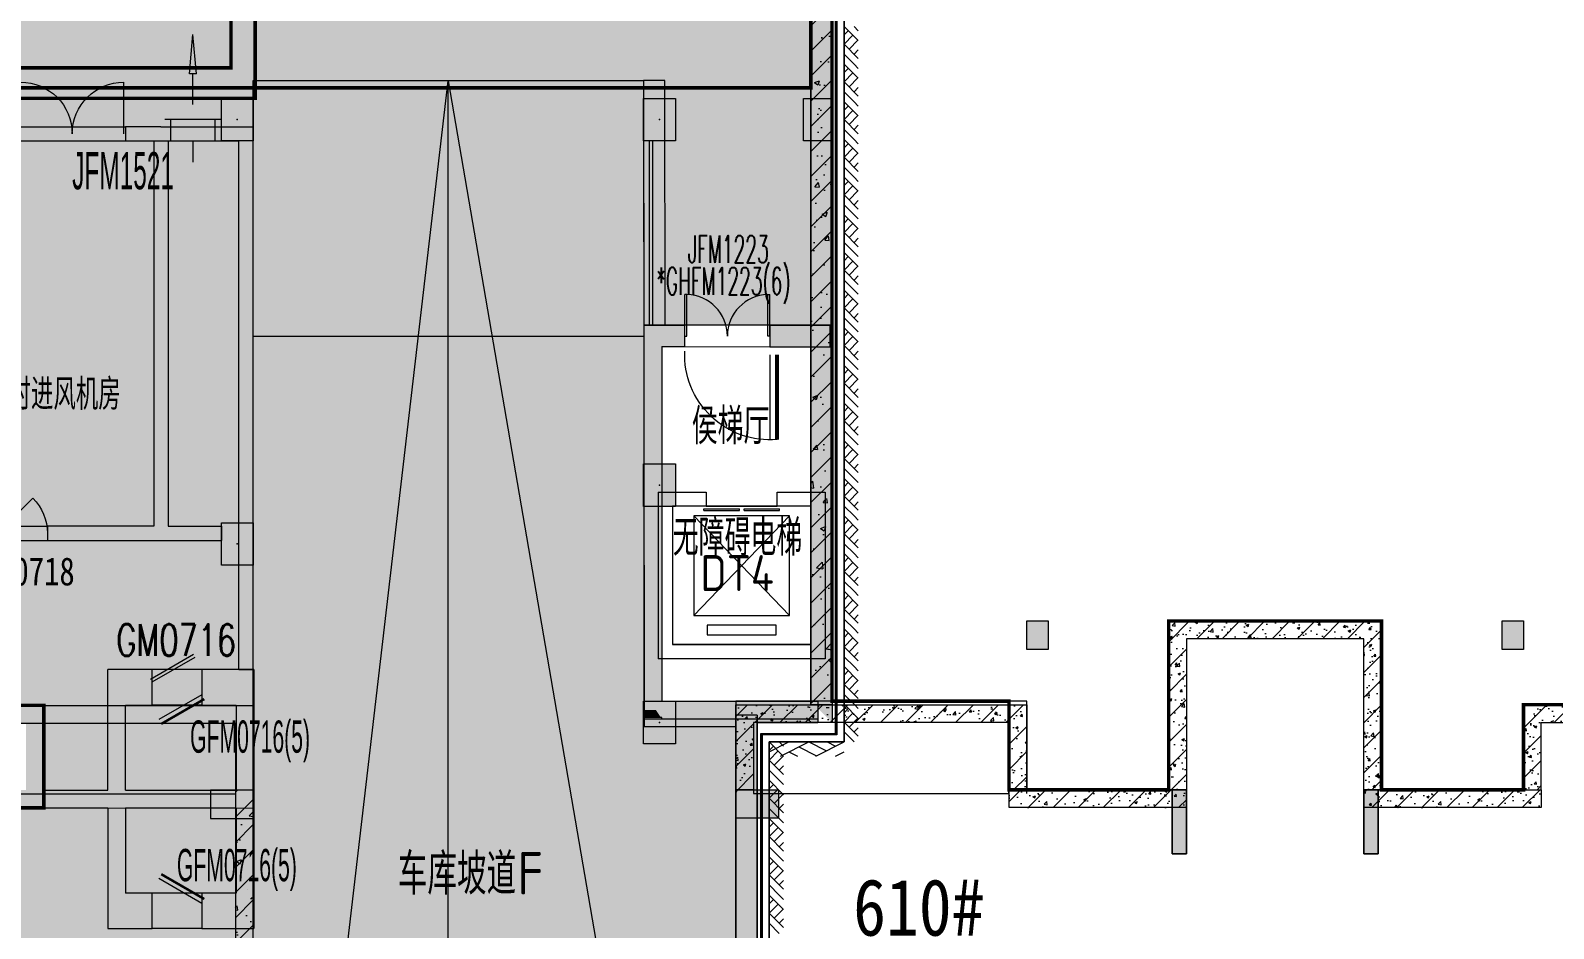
# Model space of a CAD drawing. Extents: x -264757 to 86229, y 4049843 to 4347093.
# Drawn here: x -31994 to -10533, y 4192658 to 4205315 of the extents above; entities that cross this region are included whole.
import ezdxf

# ---------------------------------------------------------------- set-up
doc = ezdxf.new("R2010")
doc.units = 0
doc.header["$LTSCALE"] = 1000
doc.header["$MEASUREMENT"] = 0
doc.linetypes.add('DASH', pattern=[0.35, 0.25, -0.1])
for name, color, linetype in [('AX-01DK-PB01$0$AX-03CK-02-PB01$0$AX-03CK-02-PB01$0$PUB_HATCH', 8, 'Continuous'), ('AX-01DK-PB01$0$AX-03CK-02-PB01$0$AX-03CK-02-PB01$0$人防$0$人防$0$A-WIND-IDEN', 8, 'Continuous'), ('AX-01DK-PB01$0$AX-03CK-02-PB01$0$AX-03CK-02-PB01$0$人防$0$人防$0$DOOR_FIRE_TEXT', 8, 'Continuous')]:
    doc.layers.add(name, color=color, linetype=linetype)
for name, color, linetype, plot in [('AX-01DK-PB01$0$AX-03CK-02-PB01$0$AX-03CK-02-PB01$0$WINDOW_TEXT', 8, 'Continuous', False), ('AX-01DK-PB01$0$AX-03CK-02-PB01$0$AX-03CK-02-PB01$0$人防$0$WINDOW_TEXT', 8, 'Continuous', False), ('WINDOW_TEXT', 8, 'Continuous', False)]:
    doc.layers.add(name, color=color, linetype=linetype, plot=plot)
doc.layers.add('无关图层', color=8, linetype='Continuous', lineweight=0)
doc.layers.add('车位归属楼栋范围线', color=7, linetype='Continuous', true_color=0x19e6c7)
doc.styles.add('-宋体', font='', dxfattribs={"width": 0.8})
doc.styles.add('AX-01DK-PB01$0$AX-01DK-PB01$0$AX-001DK-01-PB01-02$0$Standard', font='gbenor.shx', dxfattribs={"bigfont": 'gbcbig.shx'})
doc.styles.add('AX-01DK-PB01$0$AX-03CK-02-PB01$0$AX-03CK-02-PB01$0$_TCH_DIM', font='SIMPLEX', dxfattribs={"bigfont": 'GBCBIG'})
doc.styles.add('AX-01DK-PB01$0$AX-03CK-02-PB01$0$AX-03CK-02-PB01$0$_TCH_DIM_T3', font='SIMPLEX', dxfattribs={"width": 0.705882, "bigfont": 'GBCBIG'})
doc.styles.add('AX-01DK-PB01$0$AX-03CK-02-PB01$0$AX-03CK-02-PB01$0$人防$0$_TCH_DIM', font='SIMPLEX', dxfattribs={"bigfont": 'GBCBIG'})
doc.styles.add('AX-01DK-PB01$0$AX-03CK-02-PB01$0$AX-03CK-02-PB01$0$人防$0$人防$0$_TCH_DIM', font='$ GAD E', dxfattribs={"width": 0.7, "bigfont": '$ GAD C'})
doc.styles.add('AX-01DK-PB01$1$AX-001DK-01-PB01-02$0$Standard', font='gbenor.shx', dxfattribs={"bigfont": 'gbcbig.shx'})
doc.styles.add('AX-01DK-PB01$1$AX-001DK-01-PB01-02$0$黑体', font='simhei.ttf')
doc.styles.get('-宋体').set_extended_font_data('SimSun')
pattern_1 = [(50, (-22055.63, 4182113.14), (358.63, -31.376), [37.5, -412.5]), (355, (-22055.63, 4182113.14), (-69.376, 376.096), [30, -330]), (100.4514, (-22025.75, 4182110.52), (289.255, 344.72), [31.87, -350.571]), (46.1842, (-22055.63, 4182213.14), (533.62, -82.76), [56.25, -618.75]), (96.6356, (-22011.17, 4182206.24), (467.331, 487.059), [47.805, -525.856]), (351.1842, (-22055.63, 4182213.14), (467.331, 487.06), [45, -495]), (21, (-22005.63, 4182188.14), (298.4535, -201.3094), [37.5, -412.5]), (326, (-22005.63, 4182188.14), (121.658, 362.575), [30, -330]), (71.4514, (-21980.76, 4182171.36), (420.111, 161.265), [31.87, -350.571]), (37.5, (-22055.63, 4182113.14), (6.0799, 166.4469), [0, -326, 0, -335, 0, -331.25]), (7.5, (-22055.63, 4182113.14), (131.5348, 197.2059), [0, -191, 0, -318.5, 0, -126.25]), (327.5, (-22167.13, 4182113.14), (266.9112, -11.2774), [0, -125, 0, -390, 0, -517.5]), (317.5, (-22217.13, 4182113.14), (291.593, 50.0525), [0, -162.5, 0, -259, 0, -367.5]), (45, (-22055.63, 4182113.14), (-176.7767, 176.7767), [])]

# ---------------------------------------------------------------- blocks, each defined once
blk = doc.blocks.new('AX-01DK-PB01-RFTC')
at = {"layer": '无关图层'}
h = blk.add_hatch(color=251, dxfattribs=at)
h.dxf.hatch_style = 1
h.paths.add_polyline_path([(19773, -61220), (19773, -62171), (18423, -62170), (18423, -70471), (12324, -70471), (12323, -62170), (7773, -62170), (7777, -120370), (8177, -120370), (8177, -120315), (14323, -119683), (14322, -126122), (25972, -126122), (25972, -124922), (26822, -124926), (26822, -122452), (33923, -122452), (33923, -124922), (34773, -124922), (34773, -126122), (41373, -126125), (41373, -124372), (41823, -124372), (41823, -122152), (41447, -122152), (41447, -120270), (48923, -120270), (48923, -123125), (49323, -123125), (49323, -124675), (51824, -124674), (51824, -124055), (54717, -124055), (54717, -125871), (56816, -125871), (56816, -116250), (55967, -116250), (55967, -111420), (63072, -111420), (63072, -103570), (62080, -103570), (62073, -94584), (64569, -94584), (64573, -65385), (66999, -65385), (67002, -52470), (67402, -52470), (67397, -31965), (65807, -31965), (65807, -26418), (68456, -26418), (68457, -17070), (67422, -17070), (67422, -13843), (60301, -13843), (60302, -3770), (55750, -3770), (55750, -12070), (49652, -12070), (49649, -9275), (45355, -9275), (45349, -3821), (40751, -3820), (40750, -12070), (34663, -12070), (34649, -3820), (25757, -3820), (25757, -12071), (19650, -12071), (19650, -3820), (10752, -3820), (10751, -12072), (4662, -12071), (4661, -3769), (4150, -3770), (100, -3769), (100, -23171), (-701, -23171), (-701, -29550), (100, -29550), (11250, -29550), (11250, -32020), (12100, -32020), (12100, -32970), (10750, -32970), (10754, -41272), (4647, -41271), (4650, -32970), (1953, -32970), (1953, -34670), (100, -34670), (100, -57801), (9743, -57801), (9743, -57272), (13567, -57272), (13567, -56751), (15417, -56751), (15416, -58750), (18923, -58750), (18923, -61220)])
h.paths.add_polyline_path([(41812, -58753), (48919, -58753), (48919, -61220), (49773, -61220), (49773, -62170), (48419, -62173), (48426, -70475), (42319, -70475), (42324, -67872), (39323, -67876), (39323, -62423), (41812, -62423)], flags=16)
h.paths.add_polyline_path([(33923, -58751), (33923, -61220), (34773, -61220), (34773, -62170), (33423, -62171), (33430, -70475), (27323, -70475), (27323, -62171), (26373, -62170), (26373, -60670), (26815, -60670), (26823, -58751), (31623, -58751), (31623, -58751)], flags=16)
h.paths.add_polyline_path([(40754, -41272), (34647, -41271), (34650, -32970), (33700, -32970), (33700, -31470), (34142, -31470), (34150, -29551), (38951, -29551), (38950, -29550), (41250, -29550), (41250, -32020), (42100, -32020), (42100, -32970), (40750, -32970)], flags=16)
h.paths.add_polyline_path([(49647, -41270), (49655, -38470), (45349, -38475), (45349, -33220), (49142, -33220), (49142, -29550), (56249, -29550), (56250, -32020), (57100, -32020), (57100, -32970), (55749, -32970), (55754, -41271)], flags=16)
h.paths.add_polyline_path([(25764, -41272), (19657, -41271), (19657, -32970), (19150, -32970), (19150, -29550), (26257, -29550), (26250, -32020), (27100, -32020), (27100, -32970), (25757, -32970)], flags=16)
h.paths.add_polyline_path([(41812, -87950), (48919, -87950), (48919, -90420), (49773, -90420), (49773, -91370), (48419, -91370), (48428, -99684), (41519, -99659), (41519, -97070), (39326, -97074), (39319, -91620), (41822, -91620)], flags=16)
h.paths.add_polyline_path([(33925, -87950), (33923, -90420), (34773, -90420), (34773, -91370), (33425, -91370), (33428, -99683), (26519, -99658), (26523, -95371), (27330, -95371), (27324, -91371), (26373, -91370), (26373, -89870), (26823, -89870), (26823, -87951), (31623, -87951), (31623, -87951)], flags=16)
h.paths.add_polyline_path([(18923, -87950), (18922, -90419), (19772, -90419), (19772, -91369), (18420, -91369), (18427, -99677), (11523, -99666), (11523, -95370), (12323, -95370), (12323, -91370), (10974, -91370), (10974, -90420), (11823, -90420), (11823, -87950)], flags=16)
h.paths.add_polyline_path([(62209, -60116), (64273, -60116), (64273, -55267), (62209, -55267)], flags=16)
h.paths.add_polyline_path([(59799, -89432), (61752, -89432), (61752, -84521), (59799, -84521)], flags=16)
blk.add_lwpolyline([(68457, -17070), (68456, -26418), (65807, -26418), (65807, -31965), (67397, -31965), (67402, -52470), (67002, -52470), (66999, -65385), (64573, -65385), (64569, -94584)], dxfattribs=at)
blk = doc.blocks.new('AX-01DK-PB01-DT$0$$DORLIB2D$00000127')
at = {"layer": '无关图层'}
for points in [[(-0.533, 0.795), (-0.533, 0.69)], [(-0.033, 0.795), (-0.533, 0.795)], [(-0.033, 0.69), (-0.533, 0.69)], [(-0.033, 0.795), (-0.033, 0.69)], [(0.533, 0.795), (0.033, 0.795)], [(0.033, 0.795), (0.033, 0.69)], [(0.533, 0.69), (0.033, 0.69)], [(0.533, 0.795), (0.533, 0.69)], [(0.5, 0.5), (-0.5, 0.5)]]:
    blk.add_lwpolyline(points, dxfattribs=at)
blk = doc.blocks.new('AX-01DK-PB01-DT$0$sdfsdfgdgdgh')
at = {"layer": '无关图层'}
for p, q in [((413949, 4407651), (413274, 4407651)), ((413274, 4407651), (413274, 4405301)), ((413949, 4407451), (413949, 4407651)), ((415624, 4407651), (414949, 4407651)), ((414949, 4407651), (414949, 4407451)), ((415624, 4407651), (415624, 4405301)), ((413474, 4407451), (413949, 4407451)), ((413474, 4407451), (413474, 4405501)), ((414949, 4407451), (415424, 4407451)), ((415424, 4407451), (415424, 4405501)), ((413774, 4405914), (413774, 4407314)), ((413774, 4407314), (415124, 4407314)), ((413774, 4405914), (415124, 4407314)), ((413774, 4407314), (415124, 4405914)), ((415124, 4407314), (415124, 4405914)), ((415124, 4405914), (413774, 4405914)), ((413962, 4405639), (413962, 4405776)), ((413962, 4405776), (414937, 4405776)), ((414937, 4405639), (413962, 4405639)), ((414937, 4405776), (414937, 4405639)), ((413474, 4405501), (415424, 4405501)), ((413274, 4405301), (415624, 4405301))]:
    blk.add_line(p, q, dxfattribs=at)
blk.add_lwpolyline([(413474, 4405501), (413474, 4407451), (415424, 4407451), (415424, 4405501)], close=True, dxfattribs=at)
at = {"layer": '无关图层', "xscale": 1000, "yscale": -200, "zscale": 200}
blk.add_blockref('AX-01DK-PB01-DT$0$$DORLIB2D$00000127', (414449, 4407551), dxfattribs=at)
blk = doc.blocks.new('AX-01DK-PB01$1$$LinePat$素土夯实')
at = {"layer": '无关图层'}
for p, q in [((0, -210), (210, 0)), ((120, -300), (420, 0)), ((420, 0), (608, -188)), ((495, -300), (795, 0)), ((615, 0), (705, -90)), ((315, -105), (502, -293)), ((210, -210), (300, -300)), ((705, -300), (795, -210))]:
    blk.add_line(p, q, dxfattribs=at)
blk = doc.blocks.new('SX-CK-PB001-WNC$1$20211103.13313578')
at = {"layer": '无关图层'}
h = blk.add_hatch(color=256, dxfattribs=at)
h.dxf.hatch_style = 1
h.paths.add_polyline_path([(0, 600), (450, 600), (450, 0), (0, 0)])
blk.add_lwpolyline([(0, 600), (450, 600), (450, 0), (0, 0)], close=True, dxfattribs=at)
blk.add_point((225, 300), dxfattribs=at)
blk = doc.blocks.new('SX-CK-PB001-WNC$1$20211103.13313888')
at = {"layer": '无关图层'}
h = blk.add_hatch(color=256, dxfattribs=at)
h.dxf.hatch_style = 1
h.paths.add_polyline_path([(0, 600), (400, 600), (400, 0), (0, 0)])
blk.add_lwpolyline([(0, 600), (400, 600), (400, 0), (0, 0)], close=True, dxfattribs=at)
blk.add_point((200, 300), dxfattribs=at)
blk = doc.blocks.new('AX-01DK-PB01$0$AX-001DK-01-PB01-02$0$$DorLib2D$00000002')
at = {"layer": '无关图层'}
for p, q in [((-0.5, 0), (-0.5, 0.4875)), ((-0.475, 0.4875), (-0.5, 0.4875)), ((-0.475, 0), (-0.475, 0.4875)), ((0.475, 0), (0.475, 0.4875)), ((0.475, 0.4875), (0.5, 0.4875)), ((0.5, 0), (0.5, 0.4875)), ((-0.5, 0), (-0.475, 0)), ((0.5, 0), (0.475, 0))]:
    blk.add_line(p, q, dxfattribs=at)
at = {"layer": '无关图层', "lineweight": 13}
for centre, start, end in [((-0.4875, 0), 0, 88.53072), ((0.4875, 0), 91.46928, 180)]:
    blk.add_arc(centre, 0.4875, start, end, dxfattribs=at)
blk = doc.blocks.new('AX-01DK-PB01$0$AX-03CK-02-PB01$0$AX-03CK-02-PB01$0$人防$0$人防$0$$DorLib2D$00000191')
at = {"layer": '无关图层'}
blk.add_line((-0.5, 0.15), (0.366, 0.65), dxfattribs=at)
at = {"layer": '无关图层', "const_width": 0.05}
blk.add_lwpolyline([(-0.55, 0.237), (0.316, 0.737)], dxfattribs=at)
blk = doc.blocks.new('AX-01DK-PB01$0$AX-03CK-02-PB01$0$AX-03CK-02-PB01$0$$U_DORLIB2D$00000009')
at = {"layer": '无关图层'}
blk.add_line((0.5, 0.219), (0.5, 1.213), dxfattribs=at)
at = {"layer": '无关图层', "const_width": 0.05}
blk.add_lwpolyline([(0.583, 0.219), (0.583, 1.219)], dxfattribs=at)
at = {"layer": '无关图层'}
blk.add_arc((0.5, 0.219), 1.001, 85.224, 182.3859, dxfattribs=at)
blk = doc.blocks.new('AX-01DK-PB01$0$AX-03CK-02-PB01$0$AX-03CK-02-PB01$0$人防$0$$DorLib2D$00000181')
at = {"layer": '无关图层'}
for p, q in [((-0.533, 0.141), (0.333, 0.641)), ((-0.5, 0.083), (0.366, 0.583))]:
    blk.add_line(p, q, dxfattribs=at)
blk = doc.blocks.new('AX-01DK-PB01$0$AX-03CK-02-PB01$0$AX-03CK-02-PB01$0$人防$0$人防$0$$DorLib2D$00000004')
at = {"layer": '无关图层'}
for p, q in [((-0.485, 0), (-0.485, 0.485)), ((0.485, 0), (0.485, 0.485))]:
    blk.add_line(p, q, dxfattribs=at)
at = {"layer": '无关图层', "lineweight": 13}
for centre, start, end in [((-0.485, 0), 0, 90), ((0.485, 0), 90, 180)]:
    blk.add_arc(centre, 0.485, start, end, dxfattribs=at)
blk = doc.blocks.new('$DorLib2D$00000114')
at = {"layer": '无关图层'}
blk.add_line((0.5, 0), (-0.207, 0.707), dxfattribs=at)
blk.add_arc((0.5, 0), 1, 135, 180, dxfattribs=at)
blk = doc.blocks.new('$风口$00000098')
at = {"layer": '无关图层'}
for p, q in [((99.9, 250), (99.9, -250)), ((0, 200), (99.9, 200)), ((0, -200), (0, 200)), ((0, 0), (-100, 0)), ((171.6, 0), (315.1, 0)), ((315.1, 31.5), (500, 0)), ((315.1, 31.5), (315.1, -31.5)), ((315.1, -31.5), (500, 0)), ((99.9, -200), (0, -200))]:
    blk.add_line(p, q, dxfattribs=at)

msp = doc.modelspace()

# ---------------------------------------------------------------- hatches: boundary and pattern name
at = {"layer": 'AX-01DK-PB01$0$AX-03CK-02-PB01$0$AX-03CK-02-PB01$0$PUB_HATCH'}
for points in [[(-23099.2, 4200858.5), (-22774.6, 4200858.5), (-22774.5, 4201158.5), (-23349.2, 4201158.5)], [(-23099.2, 4200858.5), (-23349.2, 4201158.5), (-23349.2, 4195738.5), (-23182.5, 4195738.5), (-23099.2, 4195863.5)], [(-20726.1, 4201158.2), (-21574.5, 4201158.3), (-21574.6, 4200858.3), (-20726.2, 4200858.2)], [(-30655.2, 4195807.9), (-30280.2, 4195807.9), (-30280.2, 4196307.9), (-30905.2, 4196307.9)], [(-30780.2, 4194483.2), (-30655.2, 4194608.2), (-30655.2, 4195807.9), (-30905.2, 4196307.9), (-30905.2, 4194608.2)], [(-28845.2, 4196307.9), (-29580.2, 4196307.9), (-29580.2, 4195807.9), (-29095.2, 4195807.9)], [(-28845.2, 4196307.9), (-29095.2, 4195807.9), (-29095.2, 4194608.4), (-29011.9, 4194483.4), (-28845.2, 4194483.4)], [(-32656.4, 4195808), (-32906.4, 4195558), (-32056.4, 4195558), (-31806.4, 4195808)], [(-31806.4, 4195808), (-32056.4, 4195558), (-32056.4, 4194608), (-31931.4, 4194524.7), (-31806.4, 4194608.1)], [(-23182.5, 4195738.5), (-23099.2, 4195613.5), (-20898.8, 4195613.3), (-20898.8, 4195863.3), (-23099.2, 4195863.5)], [(-23182.5, 4195738.5), (-23349.2, 4195738.5), (-23349.2, 4195630.3), (-23099.2, 4195630.3), (-23099.2, 4195613.5)], [(-32781.4, 4194358), (-32781.4, 4194358), (-31931.4, 4194358.1), (-31931.4, 4194524.7), (-32056.4, 4194608), (-32781.4, 4194608)], [(-31931.4, 4194524.7), (-31931.4, 4194358.1), (-30905.2, 4194358.2), (-30780.2, 4194483.2), (-30905.2, 4194608.2), (-31806.4, 4194608.1)], [(-30780.2, 4194483.2), (-30905.2, 4194358.2), (-30905.2, 4192658.4), (-30655.2, 4193158.4), (-30655.2, 4194358.2)], [(-30780.2, 4194483.2), (-30655.2, 4194358.2), (-29095.2, 4194358.4), (-29011.9, 4194483.4), (-29095.2, 4194608.4), (-30655.2, 4194608.2)], [(-29011.9, 4194483.4), (-29095.2, 4194358.4), (-29095.2, 4193158.4), (-28845.2, 4192658.4), (-28845.2, 4194483.4)], [(-30905.2, 4192658.4), (-30280.2, 4192658.4), (-30280.2, 4193158.4), (-30655.2, 4193158.4)], [(-29095.2, 4193158.4), (-29580.2, 4193158.4), (-29580.2, 4192658.4), (-28845.2, 4192658.4)]]:
    msp.add_hatch(color=256, dxfattribs=at).paths.add_polyline_path(points)
at = {"layer": '无关图层'}
h = msp.add_hatch(dxfattribs=at)
h.set_pattern_fill('钢筋混凝土', color=256, scale=100)
h.set_pattern_definition([(45, (-4e-05, 0.0001), (-176.776695, 176.776695), []), (50, (-4e-05, 0.0001), (717.26018, -62.752135), [75, -825]), (355, (-4e-05, 0.0001), (-138.75133, 752.19213), [60, -660]), (100.4514, (59.8, -5.2), (578.50938, 689.43954), [63.74019, -701.14211]), (46.1842, (-4e-05, 200), (1067.24105, -165.51901), [112.5, -1237.5]), (96.6356, (88.9, 186.2), (934.6627, 974.11787), [95.6103, -1051.713]), (351.1842, (-4e-05, 200), (934.66195, 974.1186), [90, -990]), (21, (100, 150), (596.90705, -402.61889), [75, -825]), (326, (100, 150), (243.31533, 725.15005), [60, -660]), (71.4514, (149.74, 116.45), (840.22263, 322.5305), [63.74019, -701.14211]), (37.5, (-4e-05, 0.0001), (12.159855, 332.893854), [0, -652, 0, -670, 0, -662.5]), (7.5, (-4e-05, 0.0001), (263.069537, 394.411712), [0, -382, 0, -637, 0, -252.5]), (327.5, (-223, 0.0001), (533.822436, -22.554872), [0, -250, 0, -780, 0, -1035]), (317.5, (-323, 0.0001), (583.18617, 100.10498), [0, -325, 0, -518, 0, -735])])
h.paths.add_polyline_path([(-21749.6, 4211308), (-21749.6, 4210508), (-20699.6, 4210508), (-20699.6, 4195813), (-20999.6, 4195813), (-20999.6, 4195863), (-20999.6, 4210208), (-22049.6, 4210208), (-22049.6, 4211308)])
for points in [[(-20699.6, 4210508), (-20999.6, 4210208), (-20999.6, 4195863.1), (-20699.6, 4195563.1)], [(-17955.3, 4196993.1), (-17655.3, 4196993.1), (-17655.3, 4196593.1), (-17955.3, 4196593.1)], [(-11255.3, 4196993.1), (-10955.3, 4196993.1), (-10955.3, 4196593.1), (-11255.3, 4196593.1)], [(-22055.5, 4195863.1), (-21755.5, 4195563.1), (-20899.6, 4195563.1), (-20899.6, 4195863.1)], [(-22055.5, 4195663.1), (-22055.5, 4175258), (-21755.5, 4174958), (-21755.5, 4195663.1)], [(-28856.4, 4194608), (-29456.6, 4194608), (-29456.6, 4194208), (-28856.4, 4194208)], [(-21455.5, 4194213.1), (-22055.5, 4194213.1), (-22055.5, 4194613.1), (-21455.5, 4194613.1)], [(-15905.7, 4194613.1), (-15705.7, 4194613.1), (-15705.7, 4193713.1), (-15905.7, 4193713.1)], [(-13205.5, 4194613.1), (-13005.5, 4194613.1), (-13005.5, 4193713.1), (-13205.5, 4193713.1)]]:
    msp.add_hatch(color=256, dxfattribs=at).paths.add_polyline_path(points)
h = msp.add_hatch(dxfattribs=at)
h.set_pattern_fill('ARMORED', color=256, scale=50, style=0)
h.set_pattern_definition(pattern_1)
h.paths.add_polyline_path([(-15955.5, 4194613.1), (-15955.7, 4196993.1), (-12955.5, 4196993.1), (-12955.5, 4194613.1), (-13205.5, 4194613.1), (-13205.7, 4196743.1), (-15705.5, 4196743.1), (-15705.5, 4194613.1)])
h = msp.add_hatch(dxfattribs=at)
h.set_pattern_fill('ARMORED', color=256, scale=50, style=0)
h.set_pattern_definition([(50, (-760720.2, 4053780.9), (358.63009, -31.37607), [37.5, -412.5]), (355, (-760720.2, 4053780.9), (-69.37567, 376.09607), [30, -330]), (100.4514, (-760690.3, 4053778.3), (289.25469, 344.71977), [31.8701, -350.57106]), (46.1842, (-760720.2, 4053880.9), (533.62052, -82.7595), [56.25, -618.75]), (96.6356, (-760675.73, 4053874), (467.33135, 487.05894), [47.80514, -525.8565]), (351.1842, (-760720.2, 4053880.9), (467.33097, 487.0593), [45, -495]), (21, (-760670.2, 4053855.9), (298.45353, -201.30945), [37.5, -412.5]), (326, (-760670.2, 4053855.9), (121.65767, 362.57502), [30, -330]), (71.4514, (-760645.32, 4053839.14), (420.11131, 161.26525), [31.8701, -350.57106]), (37.5, (-760720.2, 4053780.91), (6.079928, 166.446927), [0, -326, 0, -335, 0, -331.25]), (7.5, (-760720.2, 4053780.91), (131.53477, 197.205856), [0, -191, 0, -318.5, 0, -126.25]), (327.5, (-760831.7, 4053780.91), (266.911218, -11.277436), [0, -125, 0, -390, 0, -517.5]), (317.5, (-760881.7, 4053780.91), (291.593085, 50.05249), [0, -162.5, 0, -259, 0, -367.5]), (45, (-760720.2, 4053780.9), (-176.776695, 176.776695), [])])
h.paths.add_polyline_path([(-22055.5, 4194563.1), (-22055.5, 4195813.1), (-17955.3, 4195813.1), (-17955.3, 4194613.1), (-18205.3, 4194613.1), (-18205.3, 4195563.1), (-21805.3, 4195563.1), (-21805.3, 4194563.1)])
h = msp.add_hatch(dxfattribs=at)
h.set_pattern_fill('ARMORED', color=256, scale=50, style=0)
h.set_pattern_definition([(50, (-760720.2, 4053830.9), (358.63009, -31.37607), [37.5, -412.5]), (355, (-760720.2, 4053830.9), (-69.37567, 376.09607), [30, -330]), (100.4514, (-760690.3, 4053828.3), (289.25469, 344.71977), [31.8701, -350.57106]), (46.1842, (-760720.2, 4053930.9), (533.62052, -82.7595), [56.25, -618.75]), (96.6356, (-760675.73, 4053924), (467.33135, 487.05894), [47.80514, -525.8565]), (351.1842, (-760720.2, 4053930.9), (467.33097, 487.0593), [45, -495]), (21, (-760670.2, 4053905.9), (298.45353, -201.30945), [37.5, -412.5]), (326, (-760670.2, 4053905.9), (121.65767, 362.57502), [30, -330]), (71.4514, (-760645.32, 4053889.14), (420.11131, 161.26525), [31.8701, -350.57106]), (37.5, (-760720.2, 4053830.91), (6.079928, 166.446927), [0, -326, 0, -335, 0, -331.25]), (7.5, (-760720.2, 4053830.91), (131.53477, 197.205856), [0, -191, 0, -318.5, 0, -126.25]), (327.5, (-760831.7, 4053830.91), (266.911218, -11.277436), [0, -125, 0, -390, 0, -517.5]), (317.5, (-760881.7, 4053830.91), (291.593085, 50.05249), [0, -162.5, 0, -259, 0, -367.5]), (45, (-760720.2, 4053830.9), (-176.776695, 176.776695), [])])
h.paths.add_polyline_path([(-10955.3, 4194613.1), (-10705.3, 4194613.1), (-10705.3, 4195563.1), (-7055.3, 4195563.1), (-7055.3, 4194613.1), (-6855.3, 4194613.1), (-6855.3, 4195563.1), (-3205.3, 4195563.1), (-3205.3, 4194613.1), (-2955.3, 4194613.1), (-2955.3, 4195813.1), (-10955.3, 4195813.1)])
h = msp.add_hatch(dxfattribs=at)
h.set_pattern_fill('钢筋混凝土', color=256, scale=100)
h.set_pattern_definition([(45, (-1789997.63, 3738654.21), (-176.776695, 176.776695), []), (50, (-1789997.6, 3738654.2), (717.26018, -62.75213), [75, -825]), (355, (-1789997.6, 3738654.2), (-138.75133, 752.19213), [60, -660]), (100.4514, (-1789937.86, 3738649), (578.50938, 689.43954), [63.7402, -701.1421]), (46.1842, (-1789997.6, 3738854.2), (1067.24105, -165.519), [112.5, -1237.5]), (96.6356, (-1789908.7, 3738840.4), (934.6627, 974.1179), [95.6103, -1051.713]), (351.1842, (-1789997.6, 3738854.2), (934.66195, 974.1186), [90, -990]), (21, (-1789897.6, 3738804.2), (596.90705, -402.6189), [75, -825]), (326, (-1789897.6, 3738804.2), (243.31533, 725.15005), [60, -660]), (71.4514, (-1789847.9, 3738770.66), (840.22263, 322.5305), [63.7402, -701.1421]), (37.5, (-1789997.63, 3738654.2), (12.159855, 332.893854), [0, -652, 0, -670, 0, -662.5]), (7.5, (-1789997.63, 3738654.2), (263.06954, 394.41171), [0, -382, 0, -637, 0, -252.5]), (327.5, (-1790220.63, 3738654.2), (533.822436, -22.55487), [0, -250, 0, -780, 0, -1035]), (317.5, (-1790320.63, 3738654.2), (583.18617, 100.10498), [0, -325, 0, -518, 0, -735])])
h.paths.add_polyline_path([(-28856.6, 4194608), (-29106.8, 4194608), (-29107, 4186856.9), (-28856.8, 4186856.9)])
h.paths.add_polyline_path([(-29106.8, 4190808), (-28856.6, 4190808), (-28856.6, 4192008), (-29106.8, 4192008)], flags=16)
h = msp.add_hatch(dxfattribs=at)
h.set_pattern_fill('ARMORED', color=256, scale=100)
h.set_pattern_definition([(50, (-1091491.9, 3798625.64), (358.63009, -31.37607), [37.5, -412.5]), (355, (-1091491.9, 3798625.64), (-69.37567, 376.09607), [30, -330]), (100.4514, (-1091462, 3798623.02), (289.25469, 344.71977), [31.8701, -350.57106]), (46.1842, (-1091491.9, 3798725.64), (533.62052, -82.7595), [56.25, -618.75]), (96.6356, (-1091447.4, 3798718.74), (467.33135, 487.05894), [47.80514, -525.8565]), (351.1842, (-1091491.9, 3798725.64), (467.33097, 487.0593), [45, -495]), (21, (-1091441.9, 3798700.64), (298.453526, -201.309445), [37.5, -412.5]), (326, (-1091441.9, 3798700.64), (121.65767, 362.57502), [30, -330]), (71.4514, (-1091417.02, 3798683.86), (420.11131, 161.26525), [31.8701, -350.57106]), (37.5, (-1091491.89, 3798625.64), (6.079928, 166.446927), [0, -326, 0, -335, 0, -331.25]), (7.5, (-1091491.89, 3798625.64), (131.53477, 197.205856), [0, -191, 0, -318.5, 0, -126.25]), (327.5, (-1091603.39, 3798625.64), (266.911218, -11.277436), [0, -125, 0, -390, 0, -517.5]), (317.5, (-1091653.4, 3798625.64), (291.593085, 50.05249), [0, -162.5, 0, -259, 0, -367.5]), (45, (-1091491.9, 3798625.64), (-176.776695, 176.776695), [])])
h.paths.add_polyline_path([(-22055.5, 4194613.1), (-21755.5, 4194613.1), (-21755.5, 4182113.1), (-22055.5, 4182113.1)])
h = msp.add_hatch(color=256, dxfattribs=at)
h.dxf.hatch_style = 1
h.paths.add_polyline_path([(-21455.5, 4194213.1), (-22055.5, 4194213.1), (-22055.5, 4194613.1), (-21455.5, 4194613.1)])
h = msp.add_hatch(dxfattribs=at)
h.set_pattern_fill('ARMORED', color=256, scale=50, style=0)
h.set_pattern_definition(pattern_1)
h.paths.add_polyline_path([(-18205.3, 4194613.1), (-15705.7, 4194613.1), (-15705.7, 4194363.1), (-18205.3, 4194363.1)])
h = msp.add_hatch(color=256, dxfattribs=at)
h.dxf.hatch_style = 1
h.paths.add_polyline_path([(-15905.7, 4194613.1), (-15905.7, 4194363.1), (-15905.7, 4193713.1), (-15705.7, 4193713.1), (-15705.7, 4194613.1)])
h = msp.add_hatch(dxfattribs=at)
h.set_pattern_fill('ARMORED', color=256, scale=50, style=0)
h.set_pattern_definition([(50, (-16506, 4182113.13), (358.63, -31.376), [37.5, -412.5]), (355, (-16506, 4182113.13), (-69.376, 376.096), [30, -330]), (100.4514, (-16476.1, 4182110.52), (289.255, 344.72), [31.87, -350.571]), (46.1842, (-16506, 4182213.13), (533.62, -82.76), [56.25, -618.75]), (96.6356, (-16461.53, 4182206.24), (467.331, 487.059), [47.805, -525.856]), (351.184, (-16506, 4182213.13), (467.33, 487.06), [45, -495]), (21, (-16456, 4182188.13), (298.4535, -201.3094), [37.5, -412.5]), (326, (-16456, 4182188.13), (121.658, 362.575), [30, -330]), (71.4514, (-16431.13, 4182171.36), (420.111, 161.265), [31.87, -350.571]), (37.5, (-16506, 4182113.13), (6.0799, 166.4469), [0, -326, 0, -335, 0, -331.25]), (7.5, (-16506, 4182113.13), (131.5348, 197.2059), [0, -191, 0, -318.5, 0, -126.25]), (327.5, (-16617.5, 4182113.13), (266.9112, -11.2774), [0, -125, 0, -390, 0, -517.5]), (317.5, (-16667.5, 4182113.13), (291.593, 50.0525), [0, -162.5, 0, -259, 0, -367.5]), (45, (-16506, 4182113.13), (-176.7767, 176.7767), [])])
h.paths.add_polyline_path([(-13205.5, 4194613.1), (-10705.3, 4194613.1), (-10705.3, 4194363.1), (-13205.5, 4194363.1)])
h = msp.add_hatch(color=256, dxfattribs=at)
h.dxf.hatch_style = 1
h.paths.add_polyline_path([(-13205.5, 4194613.1), (-13205.5, 4194363.1), (-13205.5, 4193713.1), (-13005.5, 4193713.1), (-13005.5, 4194613.1)])

# ---------------------------------------------------------------- linework, layer by layer
for p, q in [((-20649.9, 4195408), (-20649.9, 4210558)), ((-20639.9, 4210568), (-20639.9, 4195398)), ((-20629.9, 4210578), (-20629.9, 4195388)), ((-20529.9, 4195288), (-20529.9, 4210678)), ((-20529.9, 4210678), (-20529.9, 4195288)), ((-20699.6, 4210508), (-20699.6, 4195563.1)), ((-20999.6, 4210208), (-20999.6, 4195863.1)), ((-28856.4, 4181008), (-26106.4, 4204606.7)), ((-28855.3, 4181008), (-28855.3, 4204608)), ((-28855.3, 4204608), (-23355.3, 4204608)), ((-26106.4, 4181008), (-26106.4, 4204606.7, 0)), ((-26106.4, 4204606.7), (-22055.8, 4181008.1)), ((-23355.3, 4204608), (-23348.1, 4195505.3)), ((-23355.2, 4204608), (-23352, 4201161.5)), ((-23055.1, 4204608), (-23355.2, 4204608)), ((-23052, 4201161.5), (-23055.1, 4204608)), ((-32156.1, 4203958), (-30656.1, 4203958)), ((-30155.8, 4203958), (-30656.1, 4203958)), ((-30656.1, 4203958), (-30656.1, 4203758)), ((-30155.8, 4203958), (-28856.4, 4203958)), ((-28856.4, 4196307.9), (-28856.4, 4203958)), ((-32156.1, 4203758), (-30656.1, 4203758)), ((-30656.1, 4203758), (-30155.8, 4203758)), ((-30255.8, 4203758), (-30255.8, 4198328)), ((-30155.8, 4203758), (-29056.4, 4203758)), ((-30055.8, 4203758), (-30055.8, 4198328)), ((-29056.4, 4196307.9), (-29056.4, 4203758)), ((-23276.3, 4203758), (-23276.3, 4201160.5)), ((-23226.1, 4203758), (-23276.3, 4203758)), ((-23226.3, 4201160.5), (-23226.1, 4203758)), ((-23352, 4201161.5), (-23052, 4201161.5)), ((-22774.5, 4201158.5), (-23349.2, 4201158.5)), ((-23349.2, 4201158.5), (-23349.2, 4195738.5)), ((-23276.3, 4201160.5), (-23226.3, 4201160.5)), ((-22774.6, 4200858.5), (-22774.5, 4201158.5)), ((-21574.5, 4201158.3), (-21574.6, 4200858.3)), ((-20726.1, 4201158.2), (-21574.5, 4201158.3)), ((-20726.2, 4200858.2), (-20726.1, 4201158.2)), ((-28856.4, 4201008), (-23356.4, 4201008)), ((-23099.2, 4200858.5), (-22774.6, 4200858.5)), ((-23099.2, 4200858.5), (-23099.2, 4195863.5)), ((-22774.6, 4200858.5), (-21574.6, 4200858.3)), ((-21574.6, 4200858.3), (-20726.2, 4200858.2)), ((-32456.1, 4198328, 0), (-31756.1, 4198328, 0)), ((-30255.8, 4198328), (-31756.1, 4198328)), ((-31756.1, 4198328), (-31756.1, 4198128)), ((-30055.8, 4198328), (-29304.6, 4198328)), ((-29304.6, 4198328), (-29304.6, 4198128)), ((-32456.1, 4198128, 0), (-31756.1, 4198128, 0)), ((-31756.1, 4198128), (-30155.8, 4198128)), ((-30155.8, 4198128), (-29304.6, 4198128)), ((-30280.2, 4196307.9), (-30905.2, 4196307.9)), ((-30905.2, 4194608.2), (-30905.2, 4196307.9)), ((-30280.2, 4195807.9), (-30280.2, 4196307.9)), ((-29580.2, 4196307.9), (-30280.2, 4196307.9)), ((-28845.2, 4196307.9), (-29580.2, 4196307.9)), ((-29580.2, 4196307.9), (-29580.2, 4195807.9)), ((-29056.4, 4196307.9), (-28856.4, 4196307.9)), ((-28845.2, 4196307.9), (-28845.2, 4194483.4)), ((-32656.4, 4195808), (-31806.4, 4195808)), ((-31806.4, 4195808), (-31806.4, 4194608.1)), ((-30655.2, 4195807.9), (-30280.2, 4195807.9)), ((-30655.2, 4194608.2), (-30655.2, 4195807.9)), ((-29580.2, 4195807.9), (-30280.2, 4195807.9)), ((-29580.2, 4195807.9), (-29095.2, 4195807.9)), ((-29095.2, 4195807.9), (-29095.2, 4194608.4)), ((-23099.2, 4195863.5), (-20898.8, 4195863.3)), ((-22055.5, 4195863.1), (-20899.6, 4195863.1)), ((-20899.6, 4195863.1), (-20899.6, 4195563.1)), ((-20898.8, 4195863.3), (-20898.8, 4195613.3)), ((-23349.2, 4195738.5), (-23349.2, 4195630.3)), ((-23099.2, 4195630.3), (-23349.2, 4195630.3)), ((-23099.2, 4195613.5), (-23099.2, 4195630.3)), ((-23099.2, 4195613.5), (-20898.8, 4195613.3)), ((-22055.5, 4195663.1), (-22055.5, 4175258)), ((-21755.5, 4195663.1), (-22055.5, 4195663.1)), ((-21755.5, 4195663.1), (-21755.5, 4174958)), ((-21755.5, 4195563.1), (-20899.6, 4195563.1)), ((-23348.1, 4195505.3), (-22058.5, 4195505.3)), ((-22058.5, 4195505.3), (-22053.5, 4181008)), ((-21705, 4174908), (-21704.9, 4195408)), ((-21704.9, 4195408), (-20649.9, 4195408)), ((-21694.9, 4195398), (-21695, 4174898)), ((-20639.9, 4195398), (-21694.9, 4195398)), ((-21684.9, 4195388), (-21685, 4174888)), ((-20629.9, 4195388), (-21684.9, 4195388)), ((-21585, 4174788), (-21585, 4195288)), ((-21585, 4195288), (-21585, 4174788)), ((-21585, 4195288), (-20529.9, 4195288)), ((-20529.9, 4195288), (-21585, 4195288)), ((-31806.4, 4194608.1), (-30905.2, 4194608.2)), ((-30655.2, 4194608.2), (-29095.2, 4194608.4)), ((-28845.2, 4194483.4), (-28845.2, 4192658.4)), ((-32781.4, 4194358), (-31931.4, 4194358.1)), ((-31931.4, 4194358.1), (-30905.2, 4194358.2)), ((-30905.2, 4194358.2), (-30905.2, 4192658.4)), ((-30655.2, 4194358.2), (-29095.2, 4194358.4)), ((-30655.2, 4194358.2), (-30655.2, 4193158.4)), ((-29095.2, 4194358.4), (-29095.2, 4193158.4)), ((-30280.2, 4193158.4), (-30655.2, 4193158.4)), ((-30280.2, 4192658.4), (-30280.2, 4193158.4)), ((-29580.2, 4193158.4), (-30280.2, 4193158.4)), ((-29095.2, 4193158.4), (-29580.2, 4193158.4)), ((-29580.2, 4193158.4), (-29580.2, 4192658.4)), ((-30905.2, 4192658.4), (-30280.2, 4192658.4)), ((-29580.2, 4192658.4), (-30280.2, 4192658.4)), ((-29580.2, 4192658.4), (-28845.2, 4192658.4))]:
    msp.add_line(p, q, dxfattribs=at)
for points in [[(-21749.6, 4211308), (-21749.6, 4210508), (-20699.6, 4210508), (-20699.6, 4195813), (-20699.6, 4195813), (-20699.6, 4195813), (-20999.6, 4195813), (-20999.6, 4195863), (-20999.6, 4195863), (-20999.6, 4210208), (-22049.6, 4210208), (-22049.6, 4211308)], [(-17955.3, 4196993.1), (-17655.3, 4196993.1), (-17655.3, 4196593.1), (-17955.3, 4196593.1)], [(-15955.5, 4194613.1), (-15955.7, 4196993.1), (-12955.5, 4196993.1), (-12955.5, 4194613.1), (-13205.5, 4194613.1), (-13205.7, 4196743.1), (-15705.5, 4196743.1), (-15705.5, 4194613.1)], [(-11255.3, 4196993.1), (-10955.3, 4196993.1), (-10955.3, 4196593.1), (-11255.3, 4196593.1)], [(-22055.5, 4194613.1), (-22055.5, 4195813.1), (-17955.3, 4195813.1), (-17955.3, 4194613.1), (-18205.3, 4194613.1), (-18205.3, 4195563.1), (-21805.3, 4195563.1), (-21805.3, 4194613.1)], [(-10955.3, 4194613.1), (-10705.3, 4194613.1), (-10705.3, 4195563.1), (-7055.3, 4195563.1), (-7055.3, 4194613.1), (-6855.3, 4194613.1), (-6855.3, 4195563.1), (-3205.3, 4195563.1), (-3205.3, 4194613.1), (-2955.3, 4194613.1), (-2955.3, 4195813.1), (-10955.3, 4195813.1)], [(-32706.4, 4194553.4), (-32706.4, 4195553.4), (-29106.8, 4195553.4), (-29106.8, 4194553.4)], [(-18206, 4194563.1), (-18206, 4195563.1), (-21805.6, 4195563.1), (-21805.6, 4194563.1)], [(-28856.4, 4194608), (-29456.6, 4194608), (-29456.6, 4194208), (-28856.4, 4194208)], [(-22055.5, 4194613.1), (-21755.5, 4194613.1), (-21755.5, 4182113.1), (-22055.5, 4182113.1)], [(-21455.5, 4194213.1), (-22055.5, 4194213.1), (-22055.5, 4194613.1), (-21455.5, 4194613.1)], [(-21455.5, 4194213.1), (-22055.5, 4194213.1), (-22055.5, 4194613.1), (-21455.5, 4194613.1)], [(-18205.3, 4194613.1), (-15705.7, 4194613.1), (-15705.7, 4194363.1), (-18205.3, 4194363.1)], [(-15905.7, 4194613.1), (-15905.7, 4194363.1), (-15905.7, 4194363.1), (-15905.7, 4193713.1), (-15705.7, 4193713.1), (-15705.7, 4194613.1)], [(-15905.7, 4194613.1), (-15705.7, 4194613.1), (-15705.7, 4193713.1), (-15905.7, 4193713.1)], [(-13205.5, 4194613.1), (-10705.3, 4194613.1), (-10705.3, 4194363.1), (-13205.5, 4194363.1)], [(-13205.5, 4194613.1), (-13205.5, 4194363.1), (-13205.5, 4194363.1), (-13205.5, 4193713.1), (-13005.5, 4193713.1), (-13005.5, 4194613.1)], [(-13205.5, 4194613.1), (-13005.5, 4194613.1), (-13005.5, 4193713.1), (-13205.5, 4193713.1)]]:
    msp.add_lwpolyline(points, close=True, dxfattribs=at)
for points in [[(-28856.8, 4194351.8), (-32906.4, 4194353.4), (-32906.4, 4195803.4), (-28856.8, 4195803.4), (-28856.8, 4194351.8)], [(-17955.5, 4194563.1), (-17956, 4195863.1), (-22055.6, 4195863.1), (-22055.6, 4194563.1)]]:
    msp.add_lwpolyline(points, dxfattribs=at)
at = {"layer": '无关图层', "ltscale": 0.5}
msp.add_lwpolyline([(-28856.6, 4194608), (-29106.8, 4194608), (-29107, 4186856.9), (-28856.8, 4186856.9)], close=True, dxfattribs=at)
at = {"layer": '车位归属楼栋范围线', "linetype": 'DASH', "ltscale": 5, "const_width": 50}
msp.add_lwpolyline([(-88756.2, 4198328), (-43982.8, 4198328), (-43982.8, 4194208), (-40374.5, 4194208), (-40374.5, 4198433.4), (-33056.5, 4198433.4), (-33056.5, 4204787.6), (-29169.3, 4204787.6), (-29169.3, 4234026.6), (-25762.5, 4234026.6), (-25762.4, 4245014.4), (-69839.9, 4245014.4), (-69839.9, 4229878), (-88756.2, 4229878)], close=True, dxfattribs=at)
msp.add_lwpolyline([(-89059.6, 4221559.2), (-89059.6, 4170077), (-79712.9, 4170077), (-79712.9, 4170377.6), (-73439.8, 4170377.6), (-73439.8, 4169128), (-33779.6, 4169128.3), (-33779.6, 4175753.5), (-29378.4, 4175753.5), (-29378.4, 4186909.9), (-33152.6, 4186909.9), (-33152.6, 4194358), (-31806.4, 4194358), (-31806.4, 4195803.4), (-32656.4, 4195803.4), (-32656.4, 4204358), (-28828.7, 4204358), (-28828.7, 4215897.7)], dxfattribs=at)
at = {"layer": '车位归属楼栋范围线', "linetype": 'DASH', "ltscale": 5}
for points in [[(-54208.1, 4209564.5, 50, 50, 0), (-54208.1, 4198183, 50, 50, 0), (-43271.8, 4198183, 50, 50, 0), (-43271.8, 4194084.8, 50, 50, 0), (-40206.8, 4194084.8, 50, 50, 0), (-40206.8, 4198328, 50, 50, 0), (-33334.7, 4198328, 50, 50, 0), (-33334.7, 4204506.1, 50, 50, 0), (-20999.6, 4204506.1, 50, 50, 0), (-20999.6, 4210107.4, 50, 50, 0)], [(-2955.3, 4195813.1, 50, 50, 0), (-10955.3, 4195813.1, 50, 50, 0), (-10955.3, 4194613.1, 50, 50, 0), (-12955.5, 4194613.1, 50, 50, 0), (-12955.5, 4196993.1, 50, 50, 0), (-15955.7, 4196993.1, 50, 50, 0), (-15955.5, 4194613.1, 50, 50, 0), (-18205.3, 4194613.1, 50, 50, 0), (-18205.3, 4195863.1, 50, 50, 0), (-20699.6, 4195863.1, 50, 50, 0), (-20699.6, 4209978.5, 50, 50, 0)]]:
    msp.add_lwpolyline(points, format="xyseb", dxfattribs=at)

# ---------------------------------------------------------------- block references
at = {"layer": '无关图层'}
for name, p in [('AX-01DK-PB01-RFTC', (-89156.8, 4227579.4)), ('SX-CK-PB001-WNC$1$20211103.13313578', (-29304.6, 4203758)), ('SX-CK-PB001-WNC$1$20211103.13313578', (-23354.6, 4203758)), ('SX-CK-PB001-WNC$1$20211103.13313888', (-21099.6, 4203758)), ('SX-CK-PB001-WNC$1$20211103.13313578', (-23354.6, 4198608)), ('SX-CK-PB001-WNC$1$20211103.13313578', (-29304.6, 4197778)), ('SX-CK-PB001-WNC$1$20211103.13313578', (-23354.6, 4195263))]:
    msp.add_blockref(name, p, dxfattribs=at)
at = {"layer": '无关图层', "xscale": 3, "yscale": -1.575, "rotation": 90.00000097221802}
msp.add_blockref('$风口$00000098', (-29705.8, 4203758, 3000), dxfattribs=at)
at = {"layer": '无关图层'}
for name, p, xscale, yscale, zscale, rotation in [('AX-01DK-PB01$1$$LinePat$素土夯实', (-20529.9, 4204840.4), 0.6675341574488838, 0.6666666666666666, 0.6666666666666666, 90), ('AX-01DK-PB01$1$$LinePat$素土夯实', (-20529.9, 4204309.7), 0.6675341574488838, 0.6666666666666666, 0.6666666666666666, 90), ('AX-01DK-PB01$1$$LinePat$素土夯实', (-20529.9, 4203779.1), 0.6675341574488838, 0.6666666666666666, 0.6666666666666666, 90), ('AX-01DK-PB01$1$$LinePat$素土夯实', (-20529.9, 4203248.4), 0.6675341574488838, 0.6666666666666666, 0.6666666666666666, 90), ('AX-01DK-PB01$1$$LinePat$素土夯实', (-20529.9, 4202717.7), 0.6675341574488838, 0.6666666666666666, 0.6666666666666666, 90), ('AX-01DK-PB01$1$$LinePat$素土夯实', (-20529.9, 4202187), 0.6675341574488838, 0.6666666666666666, 0.6666666666666666, 90), ('AX-01DK-PB01$1$$LinePat$素土夯实', (-20529.9, 4201656.3), 0.6675341574488838, 0.6666666666666666, 0.6666666666666666, 90), ('AX-01DK-PB01$0$AX-001DK-01-PB01-02$0$$DorLib2D$00000002', (-22174.5, 4201008.4), 1200, 1200, 100, 359.994002993622), ('AX-01DK-PB01$1$$LinePat$素土夯实', (-20529.9, 4201125.6), 0.6675341574488838, 0.6666666666666666, 0.6666666666666666, 90), ('AX-01DK-PB01$1$$LinePat$素土夯实', (-20529.9, 4200594.9), 0.6675341574488838, 0.6666666666666666, 0.6666666666666666, 90), ('AX-01DK-PB01$1$$LinePat$素土夯实', (-20529.9, 4200064.2), 0.6675341574488838, 0.6666666666666666, 0.6666666666666666, 90), ('AX-01DK-PB01$1$$LinePat$素土夯实', (-20529.9, 4199533.5), 0.6675341574488838, 0.6666666666666666, 0.6666666666666666, 90), ('AX-01DK-PB01$1$$LinePat$素土夯实', (-20529.9, 4199002.8), 0.6675341574488838, 0.6666666666666666, 0.6666666666666666, 90), ('AX-01DK-PB01$1$$LinePat$素土夯实', (-20529.9, 4198472.2), 0.6675341574488838, 0.6666666666666666, 0.6666666666666666, 90), ('AX-01DK-PB01$1$$LinePat$素土夯实', (-20529.9, 4197941.5), 0.6675341574488838, 0.6666666666666666, 0.6666666666666666, 90), ('AX-01DK-PB01$1$$LinePat$素土夯实', (-20529.9, 4197410.8), 0.6675341574488838, 0.6666666666666666, 0.6666666666666666, 90), ('AX-01DK-PB01$1$$LinePat$素土夯实', (-20529.9, 4196880.1), 0.6675341574488838, 0.6666666666666666, 0.6666666666666666, 90), ('AX-01DK-PB01$1$$LinePat$素土夯实', (-20529.9, 4196349.4), 0.6675341574488838, 0.6666666666666666, 0.6666666666666666, 90), ('AX-01DK-PB01$1$$LinePat$素土夯实', (-20529.9, 4195818.7), 0.6675341574488838, 0.6666666666666666, 0.6666666666666666, 90), ('AX-01DK-PB01$1$$LinePat$素土夯实', (-20529.9, 4195288), 0.6675341574488838, 0.6666666666666666, 0.6666666666666666, 90), ('AX-01DK-PB01$1$$LinePat$素土夯实', (-21585, 4194748.5), 0.6785832505767205, 0.6666666666666666, 0.6666666666666666, 89.99995989218672), ('AX-01DK-PB01$1$$LinePat$素土夯实', (-21585, 4194209.1), 0.6785832505767205, 0.6666666666666666, 0.6666666666666666, 89.99995989218672), ('AX-01DK-PB01$1$$LinePat$素土夯实', (-21585, 4193669.6), 0.6785832505767205, 0.6666666666666666, 0.6666666666666666, 89.99995989218672), ('AX-01DK-PB01$1$$LinePat$素土夯实', (-21585, 4193130.1), 0.6785832505767205, 0.6666666666666666, 0.6666666666666666, 89.99995989218672), ('AX-01DK-PB01$1$$LinePat$素土夯实', (-21585, 4192590.7), 0.6785832505767205, 0.6666666666666666, 0.6666666666666666, 89.99995989218672)]:
    msp.add_blockref(name, p, dxfattribs=dict(at, xscale=xscale, yscale=yscale, zscale=zscale, rotation=rotation))
ref = msp.add_blockref('AX-01DK-PB01$0$AX-03CK-02-PB01$0$AX-03CK-02-PB01$0$人防$0$人防$0$$DorLib2D$00000004', (-31406.1, 4203858), dxfattribs=dict(at, xscale=-1500, yscale=1500, zscale=200, rotation=359.9999355220082))
ref.add_attrib('A', 'JFM1521', (-31406.1, 4203075.7), dxfattribs={"layer": 'AX-01DK-PB01$0$AX-03CK-02-PB01$0$AX-03CK-02-PB01$0$人防$0$人防$0$DOOR_FIRE_TEXT', "height": 525, "rotation": 359.99994, "style": 'AX-01DK-PB01$0$AX-03CK-02-PB01$0$AX-03CK-02-PB01$0$人防$0$人防$0$_TCH_DIM', "width": 0.49})
ref = msp.add_blockref('AX-01DK-PB01$0$AX-03CK-02-PB01$0$AX-03CK-02-PB01$0$$U_DORLIB2D$00000009', (-22174.5, 4201008.4), dxfattribs=dict(at, xscale=1200, yscale=-1200, zscale=300, rotation=359.994002993622))
ref.add_attrib('A', '*GHFM1223(6)', (-23174.7, 4201589.6), dxfattribs={"layer": 'AX-01DK-PB01$0$AX-03CK-02-PB01$0$AX-03CK-02-PB01$0$WINDOW_TEXT', "height": 386.75, "rotation": 359.994, "style": 'AX-01DK-PB01$0$AX-03CK-02-PB01$0$AX-03CK-02-PB01$0$_TCH_DIM_T3', "width": 0.49827})
at = {"layer": '无关图层', "xscale": -1, "rotation": 6.645948167793847e-05}
msp.add_blockref('AX-01DK-PB01-DT$0$sdfsdfgdgdgh', (392482, -208841.3), dxfattribs=at)
at = {"layer": '无关图层'}
ref = msp.add_blockref('$DorLib2D$00000114', (-32106.1, 4198228), dxfattribs=dict(at, xscale=-700, yscale=700, zscale=200, rotation=359.9999626027379))
ref.add_attrib('A', 'JFM0718', (-32881.2, 4197494.2), dxfattribs={"layer": 'WINDOW_TEXT', "height": 396.52, "rotation": 359.99996, "style": '-宋体', "width": 0.8})
ref = msp.add_blockref('AX-01DK-PB01$0$AX-03CK-02-PB01$0$AX-03CK-02-PB01$0$人防$0$$DorLib2D$00000181', (-29930.3, 4196076.2), dxfattribs=dict(at, xscale=-700, yscale=-700, zscale=150, rotation=180.0000056964204))
ref.add_attrib('A', 'GM0716', (-30785.3, 4196500.7), dxfattribs={"layer": 'AX-01DK-PB01$0$AX-03CK-02-PB01$0$AX-03CK-02-PB01$0$人防$0$WINDOW_TEXT', "height": 446.25, "rotation": 0.00001, "style": 'AX-01DK-PB01$0$AX-03CK-02-PB01$0$AX-03CK-02-PB01$0$人防$0$_TCH_DIM', "width": 0.705882})
ref = msp.add_blockref('AX-01DK-PB01$0$AX-03CK-02-PB01$0$AX-03CK-02-PB01$0$人防$0$人防$0$$DorLib2D$00000191', (-29930.2, 4196057.9), dxfattribs=dict(at, xscale=700, yscale=700, zscale=500, rotation=180.000005696459))
ref.add_attrib('A', 'GFM0716(5)', (-29745, 4195135.9), dxfattribs={"layer": 'AX-01DK-PB01$0$AX-03CK-02-PB01$0$AX-03CK-02-PB01$0$人防$0$人防$0$A-WIND-IDEN', "height": 455, "rotation": 0.00001, "style": 'AX-01DK-PB01$0$AX-03CK-02-PB01$0$AX-03CK-02-PB01$0$人防$0$人防$0$_TCH_DIM', "width": 0.49})
at = {"layer": '无关图层', "xscale": 1.327044025155854, "yscale": 0.6666666666666666, "zscale": 0.6666666666666666}
msp.add_blockref('AX-01DK-PB01$1$$LinePat$素土夯实', (-21585, 4195288), dxfattribs=at)
at = {"layer": '无关图层'}
ref = msp.add_blockref('AX-01DK-PB01$0$AX-03CK-02-PB01$0$AX-03CK-02-PB01$0$人防$0$人防$0$$DorLib2D$00000191', (-29930.2, 4192908.4), dxfattribs=dict(at, xscale=700, yscale=-700, zscale=500, rotation=179.9999943035704))
ref.add_attrib('A', 'GFM0716(5)', (-29930.2, 4193325.4), dxfattribs={"layer": 'AX-01DK-PB01$0$AX-03CK-02-PB01$0$AX-03CK-02-PB01$0$人防$0$人防$0$A-WIND-IDEN', "height": 455, "rotation": 359.99999, "style": 'AX-01DK-PB01$0$AX-03CK-02-PB01$0$AX-03CK-02-PB01$0$人防$0$人防$0$_TCH_DIM', "width": 0.49})

# ---------------------------------------------------------------- texts
at = {"layer": '无关图层', "style": 'AX-01DK-PB01$0$AX-03CK-02-PB01$0$AX-03CK-02-PB01$0$_TCH_DIM_T3', "width": 0.49827}
msp.add_text('JFM1223', height=386.75, rotation=359.9935, dxfattribs=at).set_placement((-22731.3, 4202038))
at = {"layer": '无关图层'}
for s, height, style, p in [('平时进风机房', 438.87, 'AX-01DK-PB01$0$AX-03CK-02-PB01$0$AX-03CK-02-PB01$0$_TCH_DIM', (-32618.9, 4199967.1)), ('侯梯厅', 506.38, 'AX-01DK-PB01$0$AX-01DK-PB01$0$AX-001DK-01-PB01-02$0$Standard', (-22675.9, 4199484.4)), ('无障碍电梯', 506.38, 'AX-01DK-PB01$1$AX-001DK-01-PB01-02$0$Standard', (-22943.1, 4197911.8)), ('DT4', 506.38, 'AX-01DK-PB01$1$AX-001DK-01-PB01-02$0$Standard', (-22554.6, 4197414.2)), ('车库坡道', 578.72, 'AX-01DK-PB01$1$AX-001DK-01-PB01-02$0$Standard', (-26818, 4193137.2)), ('F', 600, 'AX-01DK-PB01$1$AX-001DK-01-PB01-02$0$Standard', (-25132.9, 4193137.2))]:
    msp.add_text(s, height=height, dxfattribs=dict(at, style=style)).set_placement(p)
at = {"layer": '无关图层', "style": 'AX-01DK-PB01$1$AX-001DK-01-PB01-02$0$黑体', "width": 0.85}
msp.add_text('610#', height=800, dxfattribs=at).set_placement((-20401.5, 4192558.1))

doc.saveas('drawing.dxf')
